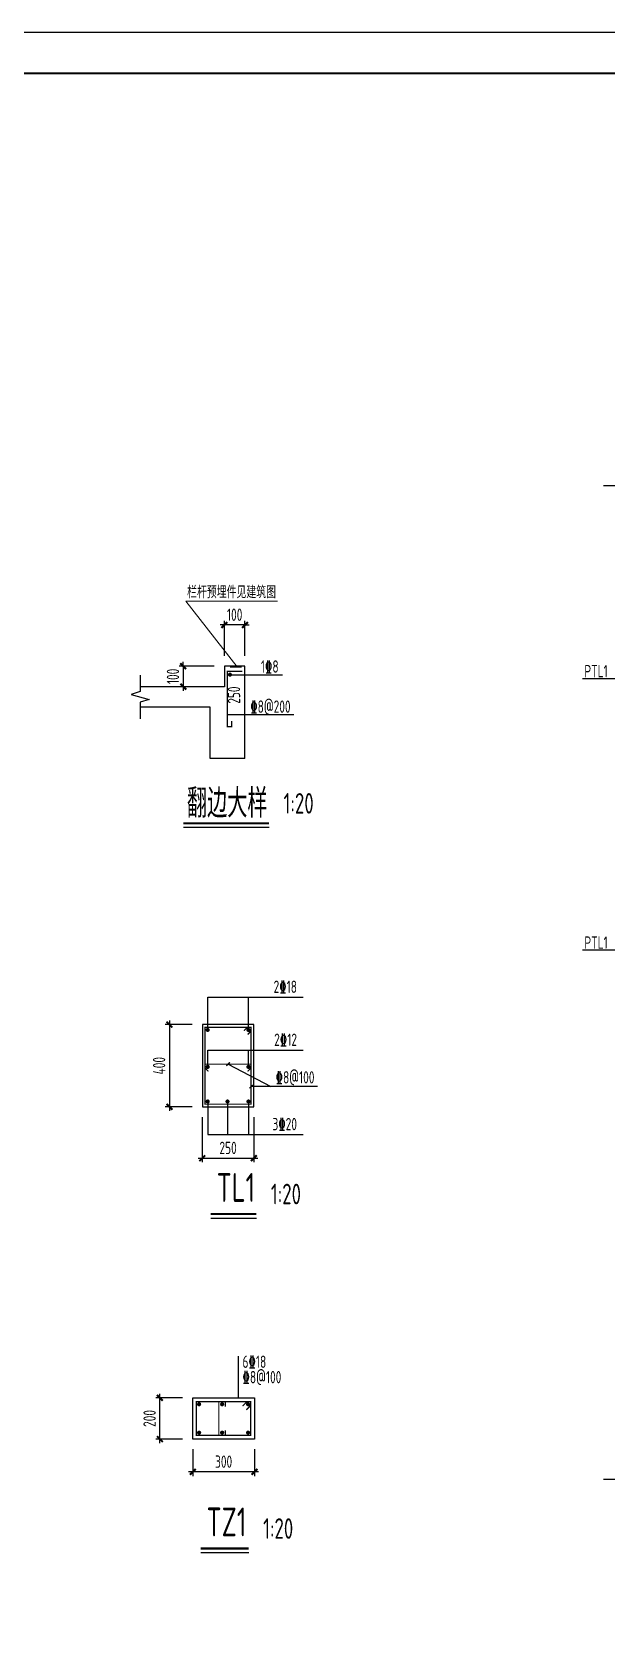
# Model space of a CAD drawing. Extents: x 9732137 to 18866768, y -962146 to 246094.
# Drawn here: x 9798401 to 9805381, y -638036 to -618406 of the extents above; entities that cross this region are included whole.
import ezdxf
from ezdxf.enums import TextEntityAlignment as Align

# ---------------------------------------------------------------- set-up
doc = ezdxf.new("R2010")
doc.units = 0
doc.header["$LTSCALE"] = 1000
doc.layers.get('0').update_dxf_attribs({"linetype": 'CONTINUOUS'})
doc.layers.get('Defpoints').update_dxf_attribs({"linetype": 'CONTINUOUS'})
for name, color, linetype in [('BEAM_DE', 7, 'CONTINUOUS'), ('BORDER', 7, 'CONTINUOUS'), ('COLU_DE', 7, 'CONTINUOUS'), ('DIM', 3, 'CONTINUOUS'), ('NUM', 7, 'CONTINUOUS'), ('TEXT', 7, 'CONTINUOUS'), ('THIN', 7, 'CONTINUOUS')]:
    doc.layers.add(name, color=color, linetype=linetype)
doc.layers.add('DIM_COOR', color=3, linetype='CONTINUOUS', lineweight=15)
doc.layers.add('rein', color=6, linetype='ByLayer', lineweight=18)
doc.styles.add('TSSD_Dimension', font='Tssdeng.shx', dxfattribs={"width": 0.7, "bigfont": 'hztxt.shx'})
doc.styles.add('TSSD_Norm', font='Tssdeng.shx', dxfattribs={"width": 0.7, "bigfont": 'hztxt.shx'})
doc.styles.add('TSSD_Rein', font='Tssdeng.shx', dxfattribs={"width": 0.7, "bigfont": 'hztxt.shx'})
doc.dimstyles.new('TSSD_20_50', dxfattribs={"dimtxt": 150, "dimasz": 50, "dimexe": 50, "dimexo": 125, "dimgap": 50, "dimtad": 1, "dimdec": 0, "dimlfac": 0.4, "dimzin": 0, "dimdsep": 46, "dimtxsty": 'TSSD_Dimension', "dimblk": 'ARCHTICK', "dimblk1": 'ARCHTICK', "dimblk2": 'ARCHTICK', "dimcen": 0, "dimdle": 50, "dimclrt": 7, "dimadec": 0, "dimazin": 0, "dimtfac": 1, "dimtdec": 0, "dimtix": 1, "dimtmove": 2, "dimatfit": 3, "dimfxl": 1, "dimtolj": 1, "dimtzin": 0, "dimarcsym": 0})

# ---------------------------------------------------------------- blocks, each defined once
blk = doc.blocks.new('_ArchTick')
at = {"color": 0, "linetype": 'ByBlock', "const_width": 0.5}
blk.add_lwpolyline([(-0.71, -0.71), (0.71, 0.71)], dxfattribs=at)
blk = doc.blocks.new('*D696')
at = {"layer": 'Defpoints', "color": 0}
for p in [(9800351, -635511), (9801101, -635511), (9800351, -635911)]:
    blk.add_point(p, dxfattribs=at)
at = {"layer": 'DIM', "color": 0, "lineweight": -2}
for p, q in [((9800351, -635636), (9800351, -635961)), ((9801101, -635636), (9801101, -635961)), ((9801151, -635911), (9800301, -635911))]:
    blk.add_line(p, q, dxfattribs=at)
at = {"layer": 'DIM', "color": 0, "lineweight": -2, "xscale": 50, "yscale": 50, "zscale": 50, "rotation": 180}
blk.add_blockref('_ArchTick', (9800351, -635911), dxfattribs=at)
at = {"layer": 'DIM', "color": 0, "lineweight": -2, "xscale": 50, "yscale": 50, "zscale": 50}
blk.add_blockref('_ArchTick', (9801101, -635911), dxfattribs=at)
at = {"layer": 'DIM', "color": 7, "insert": (9800726, -635786), "char_height": 150, "attachment_point": 5, "style": 'TSSD_Dimension'}
blk.add_mtext('\\A1;300', dxfattribs=at)
blk = doc.blocks.new('*D697')
at = {"layer": 'Defpoints', "color": 0}
for p in [(9800467, -631472, 11), (9801092, -631472, 11), (9801092, -632096)]:
    blk.add_point(p, dxfattribs=at)
at = {"layer": 'DIM', "color": 0, "lineweight": -2}
for p, q in [((9800467, -631597), (9800467, -632146)), ((9801092, -631597), (9801092, -632146)), ((9800417, -632096), (9801142, -632096))]:
    blk.add_line(p, q, dxfattribs=at)
at = {"layer": 'DIM', "color": 0, "lineweight": -2, "xscale": 50, "yscale": 50, "zscale": 50, "rotation": 180}
blk.add_blockref('_ArchTick', (9800467, -632096), dxfattribs=at)
at = {"layer": 'DIM', "color": 0, "lineweight": -2, "xscale": 50, "yscale": 50, "zscale": 50}
blk.add_blockref('_ArchTick', (9801092, -632096), dxfattribs=at)
at = {"layer": 'DIM', "color": 7, "insert": (9800780, -631971), "char_height": 150, "attachment_point": 5, "style": 'TSSD_Dimension'}
blk.add_mtext('\\A1;250', dxfattribs=at)
blk = doc.blocks.new('*D698')
at = {"layer": 'Defpoints', "color": 0}
for p in [(9800467, -630472, 11), (9800067, -631472), (9800467, -631472, 11)]:
    blk.add_point(p, dxfattribs=at)
at = {"layer": 'DIM', "color": 0, "lineweight": -2}
for p, q in [((9800342, -630472), (9800017, -630472)), ((9800067, -630422), (9800067, -631522)), ((9800342, -631472), (9800017, -631472))]:
    blk.add_line(p, q, dxfattribs=at)
at = {"layer": 'DIM', "color": 0, "lineweight": -2, "xscale": 50, "yscale": 50, "zscale": 50}
for p, rotation in [((9800067, -630472), 90), ((9800067, -631472), 270)]:
    blk.add_blockref('_ArchTick', p, dxfattribs=dict(at, rotation=rotation))
at = {"layer": 'DIM', "color": 7, "insert": (9799942, -630972), "char_height": 150, "attachment_point": 5, "rotation": 90, "style": 'TSSD_Dimension'}
blk.add_mtext('\\A1;400', dxfattribs=at)
blk = doc.blocks.new('*D699')
at = {"layer": 'Defpoints', "color": 0}
for p in [(9800735, -626113, 11), (9800235, -626363), (9800735, -626363, 11)]:
    blk.add_point(p, dxfattribs=at)
at = {"layer": 'DIM', "color": 0, "lineweight": -2}
for p, q in [((9800610, -626113), (9800185, -626113)), ((9800235, -626113), (9800235, -626063)), ((9800235, -626113), (9800235, -626363)), ((9800610, -626363), (9800185, -626363)), ((9800235, -626363), (9800235, -626413))]:
    blk.add_line(p, q, dxfattribs=at)
at = {"layer": 'DIM', "color": 0, "lineweight": -2, "xscale": 50, "yscale": 50, "zscale": 50}
for p, rotation in [((9800235, -626113), 270), ((9800235, -626363), 90)]:
    blk.add_blockref('_ArchTick', p, dxfattribs=dict(at, rotation=rotation))
at = {"layer": 'DIM', "color": 7, "insert": (9800110, -626238), "char_height": 150, "attachment_point": 5, "rotation": 90, "style": 'TSSD_Dimension'}
blk.add_mtext('\\A1;100', dxfattribs=at)
blk = doc.blocks.new('*D700')
at = {"layer": 'Defpoints', "color": 0}
for p in [(9800735, -625613), (9800735, -626113, 11), (9800985, -626113, 11)]:
    blk.add_point(p, dxfattribs=at)
at = {"layer": 'DIM', "color": 0, "lineweight": -2}
for p, q in [((9800735, -625988), (9800735, -625563)), ((9800985, -625988), (9800985, -625563)), ((9800735, -625613), (9800685, -625613)), ((9800985, -625613), (9800735, -625613)), ((9800985, -625613), (9801035, -625613))]:
    blk.add_line(p, q, dxfattribs=at)
at = {"layer": 'DIM', "color": 0, "lineweight": -2, "xscale": 50, "yscale": 50, "zscale": 50}
blk.add_blockref('_ArchTick', (9800735, -625613), dxfattribs=at)
at = {"layer": 'DIM', "color": 0, "lineweight": -2, "xscale": 50, "yscale": 50, "zscale": 50, "rotation": 180}
blk.add_blockref('_ArchTick', (9800985, -625613), dxfattribs=at)
at = {"layer": 'DIM', "color": 7, "insert": (9800860, -625488), "char_height": 150, "attachment_point": 5, "style": 'TSSD_Dimension'}
blk.add_mtext('\\A1;100', dxfattribs=at)
blk = doc.blocks.new('*D703')
at = {"layer": 'Defpoints', "color": 0}
for p in [(9799951, -635011), (9800351, -635011, 11), (9800351, -635511, 11)]:
    blk.add_point(p, dxfattribs=at)
at = {"layer": 'DIM', "color": 0, "lineweight": -2}
for p, q in [((9800226, -635011), (9799901, -635011)), ((9799951, -635561), (9799951, -634961)), ((9800226, -635511), (9799901, -635511))]:
    blk.add_line(p, q, dxfattribs=at)
at = {"layer": 'DIM', "color": 0, "lineweight": -2, "xscale": 50, "yscale": 50, "zscale": 50}
for p, rotation in [((9799951, -635011), 90), ((9799951, -635511), 270)]:
    blk.add_blockref('_ArchTick', p, dxfattribs=dict(at, rotation=rotation))
at = {"layer": 'DIM', "color": 7, "insert": (9799826, -635261), "char_height": 150, "attachment_point": 5, "rotation": 90, "style": 'TSSD_Dimension'}
blk.add_mtext('\\A1;200', dxfattribs=at)

msp = doc.modelspace()

# ---------------------------------------------------------------- linework, layer by layer
for p, q in [((9800985, -626113.4), (9800735, -626113.4)), ((9800735, -626113.4), (9800735, -626363.4)), ((9800985, -627238.4), (9800985, -626113.4)), ((9800735, -626363.4), (9799710.5, -626363.4)), ((9800561.1, -626613.4), (9799710.5, -626613.4)), ((9800561.1, -627238.4), (9800561.1, -626613.4)), ((9801580.1, -626705.1), (9800768.7, -626705.1)), ((9800985, -627238.4), (9800561.1, -627238.4))]:
    msp.add_line(p, q)
msp.add_lwpolyline([(9799710.5, -626223.4), (9799710.5, -626423.4), (9799600.5, -626458.4), (9799820.5, -626518.4), (9799710.5, -626553.4), (9799710.5, -626753.4)])
at = {"layer": 'BEAM_DE', "ltscale": 50}
for p, q in [((9801092.3, -630471.9), (9800467.3, -630471.9)), ((9800467.3, -630471.9), (9800467.3, -631471.9)), ((9801092.3, -631471.9), (9801092.3, -630471.9)), ((9800467.3, -631471.9), (9801092.3, -631471.9))]:
    msp.add_line(p, q, dxfattribs=at)
at = {"layer": 'BORDER'}
msp.add_lwpolyline([(9777056.8, -648106.3), (9777056.8, -618406.3), (9819106.8, -618406.3), (9819106.8, -648106.3)], close=True, dxfattribs=at)
at = {"layer": 'BORDER', "const_width": 25}
msp.add_lwpolyline([(9778306.8, -647606.3), (9778306.8, -618906.3), (9818606.8, -618906.3), (9818606.8, -647606.3)], close=True, dxfattribs=at)
at = {"layer": 'COLU_DE'}
msp.add_lwpolyline([(9801100.7, -635011.1), (9801100.7, -635511.1), (9800350.7, -635511.1), (9800350.7, -635011.1)], close=True, dxfattribs=at)
at = {"layer": 'DIM_COOR'}
for p, q in [((9800889.8, -626123), (9800268.5, -625322.5)), ((9800268.5, -625322.5), (9801380.9, -625322.5))]:
    msp.add_line(p, q, dxfattribs=at)
at = {"layer": 'DIM_COOR', "const_width": 15}
msp.add_lwpolyline([(9800805.3, -626123), (9800943.6, -626123)], dxfattribs=at)
at = {"layer": 'NUM', "const_width": 25}
for points in [[(9801279.3, -628025), (9800236.5, -628025)], [(9800570.5, -632775.1), (9801125.1, -632775.1)], [(9800447.8, -636842.3), (9801030.7, -636842.3)]]:
    msp.add_lwpolyline(points, dxfattribs=at)
at = {"layer": 'NUM'}
for points in [[(9801279.3, -628075), (9800236.5, -628075)], [(9800570.5, -632825.1), (9801125.1, -632825.1)], [(9800447.8, -636892.3), (9801030.7, -636892.3)]]:
    msp.add_lwpolyline(points, dxfattribs=at)
at = {"layer": 'rein'}
for points, const_width in [([(9800952.5, -626177.9), (9800952.5, -626177.9), (9800770, -626177.9), (9800770, -626849.7), (9800823, -626849.7), (9800823, -626780.9)], 17.5), ([(9801059.8, -630504.4), (9801059.8, -631439.4), (9800499.8, -631439.4), (9800499.8, -630504.4), (9801059.8, -630504.4)], 15), ([(9800971.4, -630546.8), (9801013.8, -630504.4)], 15), ([(9801059.8, -630550.4), (9801017.4, -630592.8)], 15), ([(9800499.8, -630999.5), (9800542.2, -631041.9)], 15), ([(9801059.8, -630999.5), (9801017.4, -631041.9)], 15), ([(9800955.1, -635110.8), (9801009.8, -635056.1), (9801055.7, -635056.1), (9801055.7, -635466.1), (9800395.7, -635466.1), (9800395.7, -635056.1), (9801055.7, -635056.1), (9801055.7, -635102), (9801001, -635156.7)], 15)]:
    msp.add_lwpolyline(points, dxfattribs=dict(at, const_width=const_width))
at = {"layer": 'rein', "const_width": 25}
for points in [[(9800815.1, -626217.2, -1), (9800790.1, -626217.2, -1)], [(9800519.8, -630536.9, 1), (9800544.8, -630536.9, 1)], [(9801014.8, -630536.9, 1), (9801039.8, -630536.9, 1)], [(9800519.8, -630986, 1), (9800544.8, -630986, 1)], [(9801014.8, -630986, 1), (9801039.8, -630986, 1)], [(9800519.8, -631406.9, 1), (9800544.8, -631406.9, 1)], [(9800760.5, -631406.9, 1), (9800785.5, -631406.9, 1)], [(9801014.8, -631406.9, 1), (9801039.8, -631406.9, 1)], [(9800428.2, -635101.1, -1), (9800428.2, -635076.1, -1)], [(9800708, -635101.1, -1), (9800708, -635076.1, -1)], [(9801023.2, -635101.1, -1), (9801023.2, -635076.1, -1)], [(9800428.2, -635446.1, -1), (9800428.2, -635421.1, -1)], [(9800708, -635446.1, -1), (9800708, -635421.1, -1)], [(9801023.2, -635446.1, -1), (9801023.2, -635421.1, -1)]]:
    msp.add_lwpolyline(points, format="xyb", close=True, dxfattribs=at)
at = {"layer": 'rein', "const_width": 15}
for points, elevation in [([(9800499.8, -630952.6), (9801059.8, -630952.6)], 10.8), ([(9800668, -635056.1), (9800668, -635466.1)], -17), ([(9800748, -635118.6), (9800748, -635056.1)], -17), ([(9800748, -635466.1), (9800748, -635403.6)], -17)]:
    msp.add_lwpolyline(points, dxfattribs=dict(at, elevation=elevation))
at = {"layer": 'rein', "color": 4, "const_width": 15}
msp.add_lwpolyline([(9800801, -630931.4), (9800758.6, -630973.8)], dxfattribs=at)
at = {"layer": 'rein', "color": 4, "const_width": 15, "elevation": -10.8}
msp.add_lwpolyline([(9801081, -631204.7), (9801038.6, -631247.1)], dxfattribs=at)
at = {"layer": 'TEXT'}
for p, q in [((9800802.6, -626217.2), (9801440.1, -626217.2)), ((9805086.2, -626264.5), (9805682.7, -626264.5)), ((9805086.2, -629564.5), (9805682.7, -629564.5)), ((9800779.8, -630952.6), (9801301.3, -631225.9))]:
    msp.add_line(p, q, dxfattribs=at)
at = {"layer": 'TEXT', "ltscale": 50}
for p, q in [((9800532.3, -630536.9), (9800532.3, -630136.9)), ((9800532.3, -630136.9), (9801692.3, -630136.9)), ((9801027.3, -630536.9), (9801027.3, -630136.9)), ((9800532.3, -630986), (9800532.3, -630781.2)), ((9800532.3, -630781.2), (9801692.3, -630781.2)), ((9801027.3, -630986), (9801027.3, -630781.2)), ((9800532.3, -631406.9), (9800532.3, -631806.9)), ((9800773, -631406.9), (9800773, -631806.9)), ((9801027.3, -631406.9), (9801027.3, -631806.9)), ((9800532.3, -631806.9), (9801692.3, -631806.9)), ((9800905.3, -635011.1), (9800905.3, -634504.4))]:
    msp.add_line(p, q, dxfattribs=at)
at = {"layer": 'TEXT'}
msp.add_lwpolyline([(9801867.7, -631225.9), (9801059.8, -631225.9)], dxfattribs=at)
at = {"layer": 'THIN'}
for points in [[(9812222.7, -623919.7), (9808847.7, -623919.7), (9808812.7, -624029.7), (9808752.7, -623809.7), (9808717.7, -623919.7), (9805342.7, -623919.7)], [(9812222.7, -636004.7), (9808857.7, -636004.7), (9808822.7, -636114.7), (9808762.7, -635894.7), (9808727.7, -636004.7), (9805342.7, -636004.7)]]:
    msp.add_lwpolyline(points, dxfattribs=at)

# ---------------------------------------------------------------- texts
at = {"layer": 'NUM', "style": 'TSSD_Norm', "width": 0.7}
msp.add_text('翻边大样', height=350, dxfattribs=at).set_placement((9800279.9, -627956.2))
for s, height, p in [('1:20', 250, (9801454.3, -627981.9)), ('TL1', 350, (9800640.5, -632732)), ('1:20', 250, (9801300.1, -632732)), ('TZ1', 350, (9800517.8, -636799.3)), ('1:20', 250, (9801205.7, -636799.3))]:
    msp.add_text(s, height=height, dxfattribs=at).set_placement(p, align=Align.BOTTOM_LEFT)
at = {"layer": 'NUM', "style": 'TSSD_Rein', "width": 0.7}
for s, p in [('2%%13218', (9801617.3, -630086.9)), ('2%%13212', (9801617.3, -630731.2)), ('3%%13220', (9801617.3, -631756.9))]:
    msp.add_text(s, height=150, dxfattribs=at).set_placement(p, align=Align.RIGHT)
at = {"layer": 'TEXT', "style": 'TSSD_Rein'}
for s, width, p in [('栏杆预埋件见建筑图', 0.8, (9800282.3, -625287.9)), ('1%%1328', 0.7, (9801178.7, -626193.2)), ('%%1328@200', 0.7, (9801049.4, -626680.8)), ('%%1328@100', 0.7, (9801357.9, -631188.4)), ('6%%13218', 0.7, (9800955.3, -634646.2)), ('%%1328@100', 0.7, (9800955.3, -634833.7))]:
    msp.add_text(s, height=150, dxfattribs=dict(at, width=width)).set_placement(p)
at = {"layer": 'TEXT', "ltscale": 99, "style": 'TSSD_Rein', "width": 0.7}
for p in [(9805109.2, -626249.3), (9805109.2, -629549.3)]:
    msp.add_text('PTL1', height=150, dxfattribs=at).set_placement(p)
at = {"layer": 'TEXT', "style": 'TSSD_Rein', "width": 0.7}
msp.add_text('250', height=150, rotation=90, dxfattribs=at).set_placement((9800927, -626570.6))

# ---------------------------------------------------------------- dimensions: what is measured, and where the dimension line sits
at = {"layer": 'DIM'}
for base, p1, p2, angle, picture, middle in [((9800735, -625613.4), (9800985, -626113.4, 10.8), (9800735, -626113.4, 10.8), 180, '*D700', (9800860, -625488.4)), ((9800235, -626363.4), (9800735, -626113.4, 10.8), (9800735, -626363.4, 10.8), 270, '*D699', (9800110, -626238.4)), ((9800067.4, -631471.9), (9800467.3, -630471.9, 10.8), (9800467.3, -631471.9, 10.8), 90, '*D698', (9799942.4, -630971.9)), ((9799950.7, -635011.1), (9800350.7, -635511.1, 10.8), (9800350.7, -635011.1, 10.8), 90, '*D703', (9799825.7, -635261.1))]:
    dim = msp.add_linear_dim(base=base, p1=p1, p2=p2, angle=angle, dimstyle='TSSD_20_50', override={"dimclrd": 0, "dimclre": 0, "dimclrt": 7}, dxfattribs=at)
    dim.commit()
    dim.dimension.update_dxf_attribs({"geometry": picture, "text_midpoint": middle})
for base, p1, p2, picture, middle in [((9801092.3, -632095.6), (9800467.3, -631471.9, 10.8), (9801092.3, -631471.9, 10.8), '*D697', (9800779.8, -631970.6)), ((9800350.7, -635910.8), (9801100.7, -635511.1), (9800350.7, -635511.1), '*D696', (9800725.7, -635785.8))]:
    dim = msp.add_linear_dim(base=base, p1=p1, p2=p2, dimstyle='TSSD_20_50', override={"dimclrd": 0, "dimclre": 0, "dimclrt": 7}, dxfattribs=at)
    dim.commit()
    dim.dimension.update_dxf_attribs({"geometry": picture, "text_midpoint": middle})

doc.saveas('drawing.dxf')
